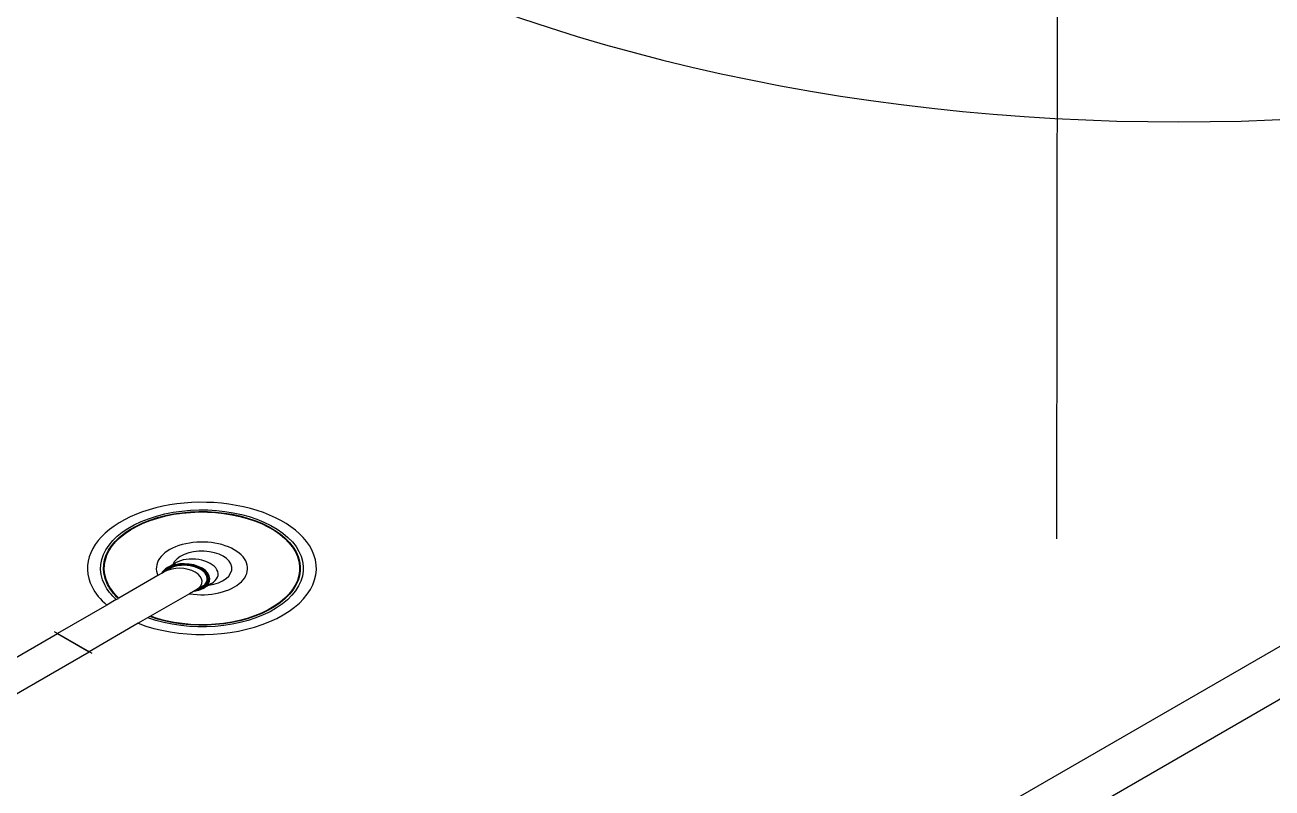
# Model space of a CAD drawing. Header units: millimetres. Extents: x 474.7 to 528.3, y 13.1 to 23.5.
# Drawn here: x 481.966 to 482.545, y 14.605 to 14.959 of the extents above; entities that cross this region are included whole.
import ezdxf

# ---------------------------------------------------------------- set-up
doc = ezdxf.new("R2010")
doc.units = ezdxf.units.MM
doc.header["$LTSCALE"] = 2.5
doc.linetypes.add('DASHDOT', pattern=[1, 0.5, -0.25, 0, -0.25])
doc.linetypes.add('HIDDEN2', pattern=[0.1875, 0.125, -0.0625])
for name, color, linetype in [('EIXO', 253, 'Continuous'), ('I-AGUA FRIA', 5, 'Continuous'), ('I-ARQ', 8, 'Continuous')]:
    doc.layers.add(name, color=color, linetype=linetype)

# ---------------------------------------------------------------- blocks, each defined once
blk = doc.blocks.new('*U13')
at = {"layer": 'EIXO', "linetype": 'HIDDEN2'}
blk.add_line((-0.00115, -0.0003, -2.96532), (0, 0.96404), dxfattribs=at)

msp = doc.modelspace()

# ---------------------------------------------------------------- linework, layer by layer
at = {"layer": 'I-ARQ', "extrusion": (0, 0.816497, 0.57735)}
for p, q in [((482.17962, 14.45815, 11.4604), (483.03522, 14.95213, 10.76181)), ((482.20084, 14.4459, 11.47772), (483.05644, 14.93988, 10.77913))]:
    msp.add_line(p, q, dxfattribs=at)
at = {"layer": 'I-ARQ', "extrusion": (0, 0.816497, 0.57735), "elevation": 18.4217}
for points in [[(-482.01892, 0.62313, 0.700978), (-482.09933, 0.56409, 1), (-481.9975, 0.59396, 0.07613), (-482.00431, 0.60851)], [(-482.00872, 0.6041, -0.06962), (-482.00336, 0.59224, -5.480122), (-482.02334, 0.61872)], [(-482.04266, 0.5994, 3.836175), (-482.02804, 0.58478)], [(-482.05154, 0.59253, 1.802734), (-482.03491, 0.5759)]]:
    msp.add_lwpolyline(points, format="xyb", dxfattribs=at)
at = {"layer": 'I-ARQ', "ltscale": 0.06322, "extrusion": (0, 0.816497, 0.57735), "elevation": 18.4217}
for points in [[(-482.00872, 0.6041), (-482.00968, 0.60314, -0.067971), (-482.00463, 0.59187, -5.429636), (-482.0243, 0.61775)], [(-482.02804, 0.58478), (-482.00992, 0.6029, -0.067551), (-482.00495, 0.59178, -5.416932), (-482.02454, 0.61752)]]:
    msp.add_lwpolyline(points, format="xyb", dxfattribs=at)
at = {"layer": 'I-ARQ', "ltscale": 0.067121, "extrusion": (0, 0.816497, 0.57735), "elevation": 18.4217}
for points in [[(-482.03239, 0.57841), (-482.03491, 0.5759)], [(-482.03491, 0.5759), (-482.03619, 0.57461)]]:
    msp.add_lwpolyline(points, dxfattribs=at)
at = {"layer": 'I-ARQ', "ltscale": 0.06322, "extrusion": (0, 0.816497, 0.57735), "elevation": 18.4217}
for points in [[(-482.03475, 0.57807), (-482.02804, 0.58478)], [(-482.04937, 0.59269), (-482.04266, 0.5994)], [(-482.00872, 0.6041), (-482.00431, 0.60851)], [(-482.04266, 0.5994), (-482.01892, 0.62313)], [(-482.00431, 0.60851), (-481.9815, 0.63132)], [(-482.01892, 0.62313), (-481.99611, 0.64594)]]:
    msp.add_lwpolyline(points, dxfattribs=at)
at = {"layer": 'I-ARQ', "ltscale": 0.067122, "extrusion": (0, 0.816497, 0.57735), "elevation": 18.4217}
msp.add_lwpolyline([(-482.05282, 0.59125), (-482.04894, 0.59513, -0.128945), (-482.04427, 0.59778)], format="xyb", dxfattribs=at)
at = {"layer": 'I-ARQ', "extrusion": (0, 0.816497, 0.57735), "elevation": 18.4217}
for points in [[(-481.89973, 0.71309), (-481.9815, 0.63132)], [(-481.91435, 0.7277), (-481.99611, 0.64594)]]:
    msp.add_lwpolyline(points, dxfattribs=at)
at = {"layer": 'I-ARQ', "linetype": 'DASHDOT', "ltscale": 0.30975, "extrusion": (0, 0.816497, 0.57735), "elevation": 18.4217}
msp.add_lwpolyline([(-481.99758, 0.6474), (-481.98003, 0.62986)], dxfattribs=at)
at = {"layer": 'I-ARQ', "ltscale": 0.258125, "extrusion": (0, 0.816497, 0.57735), "elevation": 18.4217}
msp.add_lwpolyline([(-481.9815, 0.63132), (-481.99611, 0.64594)], dxfattribs=at)
at = {"layer": 'I-ARQ', "extrusion": (0, 0.816497, 0.57735)}
msp.add_arc((-482.50136, -0.3795, 18.4217), 0.6, 45, 135, dxfattribs=at)
at = {"layer": 'I-ARQ', "extrusion": (-5.55112e-17, 0.816497, 0.57735)}
for centre, major_axis, start_param, end_param in [((482.04058, 14.70243, 11.11493), (0.00796, -0.0046, 0.0065), 5.874594, 9.833369), ((482.0407, 14.7025, 11.11484), (0.00832, -0.0048, 0.00679), 6.283156, 9.424748), ((482.04451, 14.7047, 11.11173), (0.00832, -0.0048, 0.00679), 1.070796, 3.141564), ((482.04451, 14.7047, 11.11173), (0.00832, -0.0048, 0.00679), 6.283156, 7.353981)]:
    msp.add_ellipse(centre, major_axis=major_axis, ratio=0.939693, start_param=start_param, end_param=end_param, dxfattribs=at)
at = {"layer": 'I-ARQ', "extrusion": (-2.77556e-17, 0.816497, 0.57735)}
msp.add_ellipse((482.04058, 14.70243, 11.11493), major_axis=(0.00789, -0.00456, 0.00644), ratio=0.939693, start_param=5.895727, end_param=9.812236, dxfattribs=at)
at = {"layer": 'I-ARQ', "extrusion": (2.77556e-17, 0.816497, 0.57735)}
for centre, major_axis, start_param, end_param in [((482.04067, 14.70248, 11.11486), (0.00746, -0.00431, 0.00609), 1.070796, 3.141564), ((482.03848, 14.70122, 11.11665), (-0.00731, 0.00422, -0.00597), 3.141593, 6.283185), ((482.04067, 14.70248, 11.11486), (0.00746, -0.00431, 0.00609), 3.141564, 3.341037), ((482.04107, 14.70271, 11.11454), (0.00746, -0.00431, 0.00609), 3.169992, 3.341037), ((482.04067, 14.70248, 11.11486), (0.00746, -0.00431, 0.00609), 6.283156, 7.353981), ((482.04067, 14.70248, 11.11486), (0.00746, -0.00431, 0.00609), 6.083746, 6.283156), ((482.04107, 14.70271, 11.11454), (0.00746, -0.00431, 0.00609), 6.083746, 6.254788)]:
    msp.add_ellipse(centre, major_axis=major_axis, ratio=0.939693, start_param=start_param, end_param=end_param, dxfattribs=at)
at = {"layer": 'I-ARQ', "extrusion": (-1.11022e-16, 0.816497, 0.57735)}
msp.add_ellipse((482.0407, 14.7025, 11.11483), major_axis=(0.00832, -0.0048, 0.00679), ratio=0.942388, start_param=3.140774, end_param=3.638398, dxfattribs=at)

# ---------------------------------------------------------------- block references
at = {"layer": 'I-AGUA FRIA'}
msp.add_blockref('*U13', (482.44535, 14.25218, 12.60067), dxfattribs=at)

doc.saveas('drawing.dxf')
